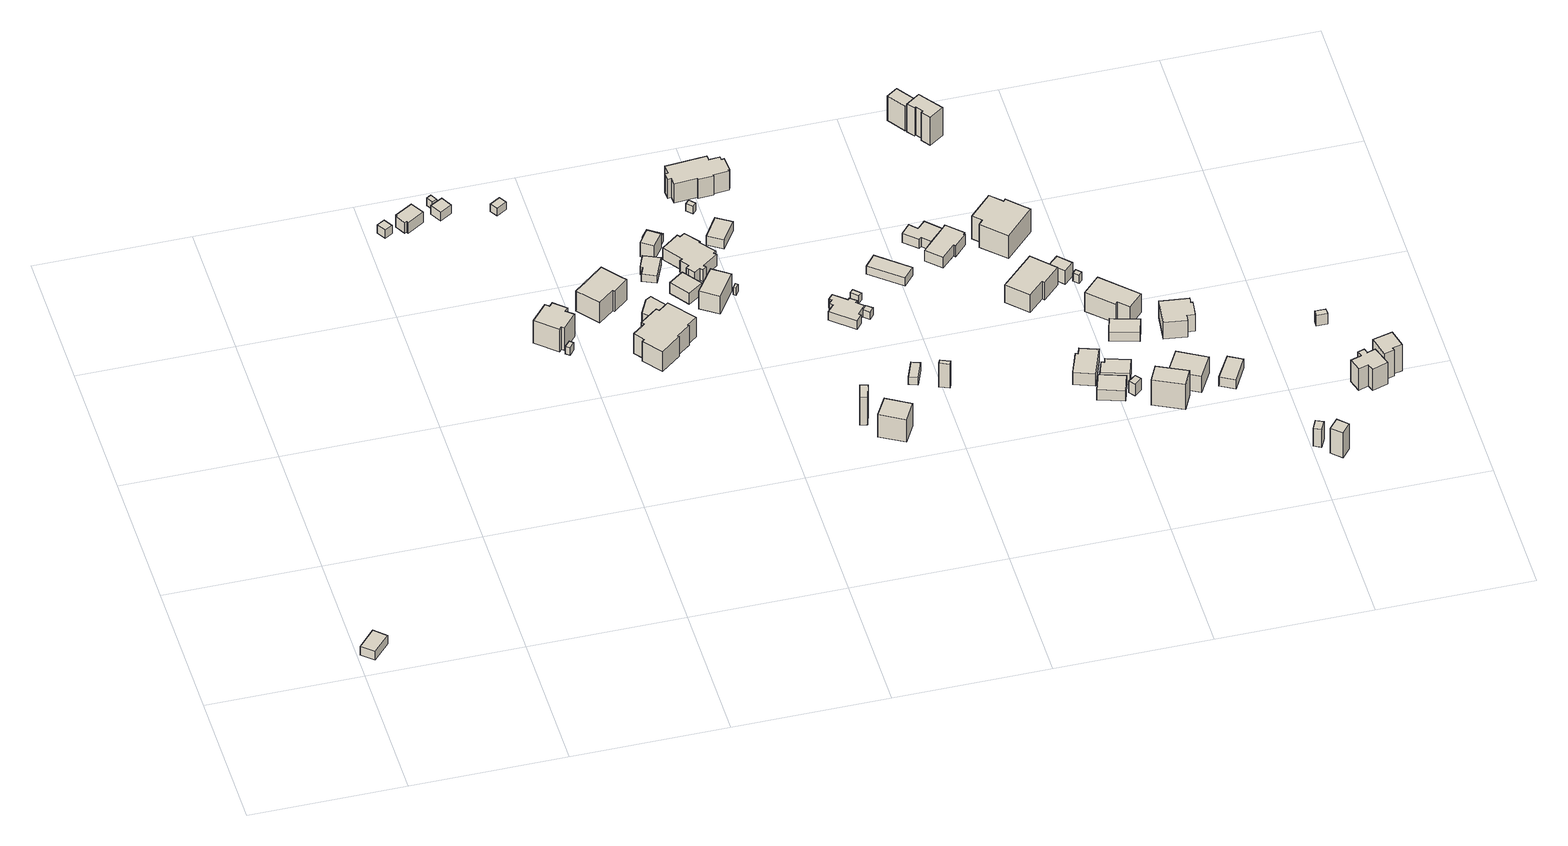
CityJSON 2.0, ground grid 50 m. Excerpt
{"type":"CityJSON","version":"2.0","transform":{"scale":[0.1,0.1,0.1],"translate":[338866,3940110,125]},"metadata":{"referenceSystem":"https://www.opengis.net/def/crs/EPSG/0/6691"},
"CityObjects":{
"building1":{"type":"Building","attributes":{"measuredHeight":3.8,"BuildingIDAttribute.prefecture":"14","BuildingIDAttribute.city":"14151","BuildingDetailAttribute.surveyYear":2015,"BuildingRiverFloodingRiskAttribute.description":"3","BuildingRiverFloodingRiskAttribute.rankOrg":"1","BuildingRiverFloodingRiskAttribute.depth":0.16,"BuildingRiverFloodingRiskAttribute.adminType":"2","BuildingRiverFloodingRiskAttribute.scale":"1","BuildingRiverFloodingRiskAttribute.duration":3.63,"BuildingLandSlideRiskAttribute.description":"1","BuildingLandSlideRiskAttribute.areaType":"1"},"geometry":[{"type":"Solid","lod":"1","boundaries":[[[[0,1,2,3]],[[2,4,5,3]],[[1,6,4,2]],[[0,7,6,1]],[[3,5,7,0]],[[4,6,7,5]]]]}]},
"building2":{"type":"Building","attributes":{"measuredHeight":3.5,"BuildingIDAttribute.prefecture":"14","BuildingIDAttribute.city":"14151","BuildingDetailAttribute.surveyYear":2015},"geometry":[{"type":"Solid","lod":"1","boundaries":[[[[8,9,10,11]],[[10,12,13,11]],[[9,14,12,10]],[[8,15,14,9]],[[11,13,15,8]],[[12,14,15,13]]]]}]},
"building3":{"type":"Building","attributes":{"usage":"401","measuredHeight":4.8,"storeysAboveGround":1,"BuildingIDAttribute.prefecture":"14","BuildingIDAttribute.city":"14151","BuildingDetailAttribute.totalFloorArea":28.78,"BuildingDetailAttribute.buildingFootprintArea":28.78,"BuildingDetailAttribute.buildingStructureType":"601","BuildingDetailAttribute.buildingStructureOrgType":"1","BuildingDetailAttribute.orgUsage":"61","BuildingDetailAttribute.surveyYear":2015},"geometry":[{"type":"Solid","lod":"1","boundaries":[[[[16,17,18,19,20,21,22,23]],[[22,24,25,23]],[[21,26,24,22]],[[20,27,26,21]],[[19,28,27,20]],[[18,29,28,19]],[[17,30,29,18]],[[16,31,30,17]],[[23,25,31,16]],[[24,26,27,28,29,30,31,25]]]]}]},
"building4":{"type":"Building","attributes":{"usage":"411","measuredHeight":10.3,"storeysAboveGround":2,"BuildingIDAttribute.prefecture":"14","BuildingIDAttribute.city":"14151","BuildingDetailAttribute.totalFloorArea":137.24,"BuildingDetailAttribute.buildingFootprintArea":68.62,"BuildingDetailAttribute.buildingStructureType":"601","BuildingDetailAttribute.buildingStructureOrgType":"1","BuildingDetailAttribute.orgUsage":"10","BuildingDetailAttribute.surveyYear":2015,"BuildingLandSlideRiskAttribute.description":"1","BuildingLandSlideRiskAttribute.areaType":"1"},"geometry":[{"type":"Solid","lod":"1","boundaries":[[[[32,33,34,35,36,37,38,39,40,41]],[[40,42,43,41]],[[39,44,42,40]],[[38,45,44,39]],[[37,46,45,38]],[[36,47,46,37]],[[35,48,47,36]],[[34,49,48,35]],[[33,50,49,34]],[[32,51,50,33]],[[41,43,51,32]],[[42,44,45,46,47,48,49,50,51,43]]]]}]},
"building5":{"type":"Building","attributes":{"BuildingIDAttribute.prefecture":"14","BuildingIDAttribute.city":"14151","BuildingDetailAttribute.surveyYear":2015,"BuildingLandSlideRiskAttribute.description":"1","BuildingLandSlideRiskAttribute.areaType":"1"},"geometry":[{"type":"Solid","lod":"1","boundaries":[[[[52,53,54,55]],[[54,56,57,55]],[[53,58,56,54]],[[52,59,58,53]],[[55,57,59,52]],[[56,58,59,57]]]]}]},
"building6":{"type":"Building","attributes":{"BuildingIDAttribute.prefecture":"14","BuildingIDAttribute.city":"14151","BuildingDetailAttribute.surveyYear":2015},"geometry":[{"type":"Solid","lod":"1","boundaries":[[[[60,61,62,63]],[[62,64,65,63]],[[61,66,64,62]],[[60,67,66,61]],[[63,65,67,60]],[[64,66,67,65]]]]}]},
"building7":{"type":"Building","attributes":{"usage":"401","measuredHeight":3.7,"storeysAboveGround":1,"BuildingIDAttribute.prefecture":"14","BuildingIDAttribute.city":"14151","BuildingDetailAttribute.totalFloorArea":15.67,"BuildingDetailAttribute.buildingFootprintArea":15.67,"BuildingDetailAttribute.buildingStructureType":"601","BuildingDetailAttribute.buildingStructureOrgType":"1","BuildingDetailAttribute.orgUsage":"61","BuildingDetailAttribute.surveyYear":2015},"geometry":[{"type":"Solid","lod":"1","boundaries":[[[[68,69,70,71]],[[70,72,73,71]],[[69,74,72,70]],[[68,75,74,69]],[[71,73,75,68]],[[72,74,75,73]]]]}]},
"building8":{"type":"Building","attributes":{"BuildingIDAttribute.prefecture":"14","BuildingIDAttribute.city":"14151","BuildingDetailAttribute.surveyYear":2015},"geometry":[{"type":"Solid","lod":"1","boundaries":[[[[76,77,78,79]],[[78,80,81,79]],[[77,82,80,78]],[[76,83,82,77]],[[79,81,83,76]],[[80,82,83,81]]]]}]},
"building9":{"type":"Building","attributes":{"usage":"411","measuredHeight":9.8,"storeysAboveGround":2,"BuildingIDAttribute.prefecture":"14","BuildingIDAttribute.city":"14151","BuildingDetailAttribute.totalFloorArea":164.28,"BuildingDetailAttribute.buildingFootprintArea":82.14,"BuildingDetailAttribute.buildingStructureType":"601","BuildingDetailAttribute.buildingStructureOrgType":"1","BuildingDetailAttribute.orgUsage":"10","BuildingDetailAttribute.surveyYear":2015},"geometry":[{"type":"Solid","lod":"1","boundaries":[[[[84,85,86,87,88,89,90,91]],[[90,92,93,91]],[[89,94,92,90]],[[88,95,94,89]],[[87,96,95,88]],[[86,97,96,87]],[[85,98,97,86]],[[84,99,98,85]],[[91,93,99,84]],[[92,94,95,96,97,98,99,93]]]]}]},
"building10":{"type":"Building","attributes":{"measuredHeight":9.5,"BuildingIDAttribute.prefecture":"14","BuildingIDAttribute.city":"14151","BuildingDetailAttribute.surveyYear":2015,"BuildingLandSlideRiskAttribute.description":"1","BuildingLandSlideRiskAttribute.areaType":"1"},"geometry":[{"type":"Solid","lod":"1","boundaries":[[[[100,101,102,103,104,105,106,107,108,109,110,111,112,113]],[[112,114,115,113]],[[111,116,114,112]],[[110,117,116,111]],[[109,118,117,110]],[[108,119,118,109]],[[107,120,119,108]],[[106,121,120,107]],[[105,122,121,106]],[[104,123,122,105]],[[103,124,123,104]],[[102,125,124,103]],[[101,126,125,102]],[[100,127,126,101]],[[113,115,127,100]],[[114,116,117,118,119,120,121,122,123,124,125,126,127,115]]]]}]},
"building11":{"type":"Building","attributes":{"measuredHeight":4.8,"BuildingIDAttribute.prefecture":"14","BuildingIDAttribute.city":"14151","BuildingDetailAttribute.surveyYear":2015},"geometry":[{"type":"Solid","lod":"1","boundaries":[[[[128,129,130,131,132,133,134]],[[133,135,136,134]],[[132,137,135,133]],[[131,138,137,132]],[[130,139,138,131]],[[129,140,139,130]],[[128,141,140,129]],[[134,136,141,128]],[[135,137,138,139,140,141,136]]]]}]},
"building12":{"type":"Building","attributes":{"usage":"411","storeysAboveGround":1,"BuildingIDAttribute.prefecture":"14","BuildingIDAttribute.city":"14151","BuildingDetailAttribute.totalFloorArea":34.62,"BuildingDetailAttribute.buildingFootprintArea":34.62,"BuildingDetailAttribute.buildingStructureType":"601","BuildingDetailAttribute.buildingStructureOrgType":"1","BuildingDetailAttribute.orgUsage":"10","BuildingDetailAttribute.surveyYear":2015},"geometry":[{"type":"Solid","lod":"1","boundaries":[[[[142,143,144,145,146,147]],[[146,148,149,147]],[[145,150,148,146]],[[144,151,150,145]],[[143,152,151,144]],[[142,153,152,143]],[[147,149,153,142]],[[148,150,151,152,153,149]]]]}]},
"building13":{"type":"Building","attributes":{"usage":"411","measuredHeight":4.9,"storeysAboveGround":1,"BuildingIDAttribute.prefecture":"14","BuildingIDAttribute.city":"14151","BuildingDetailAttribute.totalFloorArea":36.3,"BuildingDetailAttribute.buildingFootprintArea":36.3,"BuildingDetailAttribute.buildingStructureType":"601","BuildingDetailAttribute.buildingStructureOrgType":"1","BuildingDetailAttribute.orgUsage":"10","BuildingDetailAttribute.surveyYear":2015},"geometry":[{"type":"Solid","lod":"1","boundaries":[[[[154,155,156,157]],[[156,158,159,157]],[[155,160,158,156]],[[154,161,160,155]],[[157,159,161,154]],[[158,160,161,159]]]]}]},
"building14":{"type":"Building","attributes":{"usage":"411","measuredHeight":6.2,"storeysAboveGround":1,"BuildingIDAttribute.prefecture":"14","BuildingIDAttribute.city":"14151","BuildingDetailAttribute.totalFloorArea":21.9,"BuildingDetailAttribute.buildingFootprintArea":21.9,"BuildingDetailAttribute.buildingStructureType":"601","BuildingDetailAttribute.buildingStructureOrgType":"1","BuildingDetailAttribute.orgUsage":"10","BuildingDetailAttribute.surveyYear":2015},"geometry":[{"type":"Solid","lod":"1","boundaries":[[[[162,163,164,165,166,167]],[[166,168,169,167]],[[165,170,168,166]],[[164,171,170,165]],[[163,172,171,164]],[[162,173,172,163]],[[167,169,173,162]],[[168,170,171,172,173,169]]]]}]},
"building15":{"type":"Building","attributes":{"usage":"411","measuredHeight":5.6,"storeysAboveGround":1,"BuildingIDAttribute.prefecture":"14","BuildingIDAttribute.city":"14151","BuildingDetailAttribute.totalFloorArea":12.08,"BuildingDetailAttribute.buildingFootprintArea":12.08,"BuildingDetailAttribute.buildingStructureType":"601","BuildingDetailAttribute.buildingStructureOrgType":"1","BuildingDetailAttribute.orgUsage":"10","BuildingDetailAttribute.surveyYear":2015},"geometry":[{"type":"Solid","lod":"1","boundaries":[[[[174,175,176,177,178,179]],[[178,180,181,179]],[[177,182,180,178]],[[176,183,182,177]],[[175,184,183,176]],[[174,185,184,175]],[[179,181,185,174]],[[180,182,183,184,185,181]]]]}]},
"building16":{"type":"Building","attributes":{"usage":"411","measuredHeight":7.9,"storeysAboveGround":2,"BuildingIDAttribute.prefecture":"14","BuildingIDAttribute.city":"14151","BuildingDetailAttribute.totalFloorArea":100.75,"BuildingDetailAttribute.buildingFootprintArea":50.38,"BuildingDetailAttribute.buildingStructureType":"601","BuildingDetailAttribute.buildingStructureOrgType":"1","BuildingDetailAttribute.orgUsage":"10","BuildingDetailAttribute.surveyYear":2015},"geometry":[{"type":"Solid","lod":"1","boundaries":[[[[186,187,188,189]],[[188,190,191,189]],[[187,192,190,188]],[[186,193,192,187]],[[189,191,193,186]],[[190,192,193,191]]]]}]},
"building17":{"type":"Building","attributes":{"usage":"411","measuredHeight":5.8,"storeysAboveGround":1,"BuildingIDAttribute.prefecture":"14","BuildingIDAttribute.city":"14151","BuildingDetailAttribute.totalFloorArea":112.74,"BuildingDetailAttribute.buildingFootprintArea":112.74,"BuildingDetailAttribute.buildingStructureType":"601","BuildingDetailAttribute.buildingStructureOrgType":"1","BuildingDetailAttribute.orgUsage":"10","BuildingDetailAttribute.surveyYear":2015},"geometry":[{"type":"Solid","lod":"1","boundaries":[[[[194,195,196,197,198,199,200,201,202,203,204,205,206,207,208,209,210,211,212,213]],[[212,214,215,213]],[[211,216,214,212]],[[210,217,216,211]],[[209,218,217,210]],[[208,219,218,209]],[[207,220,219,208]],[[206,221,220,207]],[[205,222,221,206]],[[204,223,222,205]],[[203,224,223,204]],[[202,225,224,203]],[[201,226,225,202]],[[200,227,226,201]],[[199,228,227,200]],[[198,229,228,199]],[[197,230,229,198]],[[196,231,230,197]],[[195,232,231,196]],[[194,233,232,195]],[[213,215,233,194]],[[214,216,217,218,219,220,221,222,223,224,225,226,227,228,229,230,231,232,233,215]]]]}]},
"building18":{"type":"Building","attributes":{"BuildingIDAttribute.prefecture":"14","BuildingIDAttribute.city":"14151","BuildingDetailAttribute.surveyYear":2015},"geometry":[{"type":"Solid","lod":"1","boundaries":[[[[234,235,236,237]],[[236,238,239,237]],[[235,240,238,236]],[[234,241,240,235]],[[237,239,241,234]],[[238,240,241,239]]]]}]},
"building19":{"type":"Building","attributes":{"measuredHeight":14.5,"BuildingIDAttribute.prefecture":"14","BuildingIDAttribute.city":"14151","BuildingDetailAttribute.surveyYear":2015,"BuildingLandSlideRiskAttribute.description":"1","BuildingLandSlideRiskAttribute.areaType":"1"},"geometry":[{"type":"Solid","lod":"1","boundaries":[[[[242,243,244,245]],[[244,246,247,245]],[[243,248,246,244]],[[242,249,248,243]],[[245,247,249,242]],[[246,248,249,247]]]]}]},
"building20":{"type":"Building","attributes":{"BuildingIDAttribute.prefecture":"14","BuildingIDAttribute.city":"14151","BuildingDetailAttribute.surveyYear":2015},"geometry":[{"type":"Solid","lod":"1","boundaries":[[[[250,251,252,253]],[[252,254,255,253]],[[251,256,254,252]],[[250,257,256,251]],[[253,255,257,250]],[[254,256,257,255]]]]}]},
"building21":{"type":"Building","attributes":{"usage":"411","measuredHeight":4.1,"storeysAboveGround":1,"BuildingIDAttribute.prefecture":"14","BuildingIDAttribute.city":"14151","BuildingDetailAttribute.totalFloorArea":39.77,"BuildingDetailAttribute.buildingFootprintArea":39.77,"BuildingDetailAttribute.buildingStructureType":"601","BuildingDetailAttribute.buildingStructureOrgType":"1","BuildingDetailAttribute.orgUsage":"10","BuildingDetailAttribute.surveyYear":2015},"geometry":[{"type":"Solid","lod":"1","boundaries":[[[[258,259,260,261]],[[260,262,263,261]],[[259,264,262,260]],[[258,265,264,259]],[[261,263,265,258]],[[262,264,265,263]]]]}]},
"building22":{"type":"Building","attributes":{"usage":"411","measuredHeight":15.8,"storeysAboveGround":1,"BuildingIDAttribute.prefecture":"14","BuildingIDAttribute.city":"14151","BuildingDetailAttribute.totalFloorArea":54.22,"BuildingDetailAttribute.buildingFootprintArea":54.22,"BuildingDetailAttribute.buildingStructureType":"601","BuildingDetailAttribute.buildingStructureOrgType":"1","BuildingDetailAttribute.orgUsage":"10","BuildingDetailAttribute.surveyYear":2015,"BuildingLandSlideRiskAttribute.description":"1","BuildingLandSlideRiskAttribute.areaType":"1"},"geometry":[{"type":"Solid","lod":"1","boundaries":[[[[266,267,268,269]],[[268,270,271,269]],[[267,272,270,268]],[[266,273,272,267]],[[269,271,273,266]],[[270,272,273,271]]]]}]},
"building23":{"type":"Building","attributes":{"usage":"411","measuredHeight":9,"storeysAboveGround":2,"BuildingIDAttribute.prefecture":"14","BuildingIDAttribute.city":"14151","BuildingDetailAttribute.totalFloorArea":204.98,"BuildingDetailAttribute.buildingFootprintArea":102.49,"BuildingDetailAttribute.buildingStructureType":"601","BuildingDetailAttribute.buildingStructureOrgType":"1","BuildingDetailAttribute.orgUsage":"10","BuildingDetailAttribute.surveyYear":2015},"geometry":[{"type":"Solid","lod":"1","boundaries":[[[[274,275,276,277,278,279,280,281,282,283,284,285,286,287,288,289,290,291]],[[290,292,293,291]],[[289,294,292,290]],[[288,295,294,289]],[[287,296,295,288]],[[286,297,296,287]],[[285,298,297,286]],[[284,299,298,285]],[[283,300,299,284]],[[282,301,300,283]],[[281,302,301,282]],[[280,303,302,281]],[[279,304,303,280]],[[278,305,304,279]],[[277,306,305,278]],[[276,307,306,277]],[[275,308,307,276]],[[274,309,308,275]],[[291,293,309,274]],[[292,294,295,296,297,298,299,300,301,302,303,304,305,306,307,308,309,293]]]]}]},
"building24":{"type":"Building","attributes":{"usage":"422","measuredHeight":4,"storeysAboveGround":1,"BuildingIDAttribute.prefecture":"14","BuildingIDAttribute.city":"14151","BuildingDetailAttribute.totalFloorArea":52,"BuildingDetailAttribute.buildingFootprintArea":52,"BuildingDetailAttribute.buildingStructureType":"601","BuildingDetailAttribute.buildingStructureOrgType":"1","BuildingDetailAttribute.orgUsage":"137","BuildingDetailAttribute.surveyYear":2015},"geometry":[{"type":"Solid","lod":"1","boundaries":[[[[310,311,312,313,314,315,316,317,318,319,320,321,322,323,324]],[[323,325,326,324]],[[322,327,325,323]],[[321,328,327,322]],[[320,329,328,321]],[[319,330,329,320]],[[318,331,330,319]],[[317,332,331,318]],[[316,333,332,317]],[[315,334,333,316]],[[314,335,334,315]],[[313,336,335,314]],[[312,337,336,313]],[[311,338,337,312]],[[310,339,338,311]],[[324,326,339,310]],[[325,327,328,329,330,331,332,333,334,335,336,337,338,339,326]]]]}]},
"building25":{"type":"Building","attributes":{"measuredHeight":3.8,"BuildingIDAttribute.prefecture":"14","BuildingIDAttribute.city":"14151","BuildingDetailAttribute.surveyYear":2015},"geometry":[{"type":"Solid","lod":"1","boundaries":[[[[340,341,342,343]],[[342,344,345,343]],[[341,346,344,342]],[[340,347,346,341]],[[343,345,347,340]],[[344,346,347,345]]]]}]},
"building26":{"type":"Building","attributes":{"BuildingIDAttribute.prefecture":"14","BuildingIDAttribute.city":"14151","BuildingDetailAttribute.surveyYear":2015},"geometry":[{"type":"Solid","lod":"1","boundaries":[[[[348,349,350,351]],[[350,352,353,351]],[[349,354,352,350]],[[348,355,354,349]],[[351,353,355,348]],[[352,354,355,353]]]]}]},
"building27":{"type":"Building","attributes":{"BuildingIDAttribute.prefecture":"14","BuildingIDAttribute.city":"14151","BuildingDetailAttribute.surveyYear":2015},"geometry":[{"type":"Solid","lod":"1","boundaries":[[[[356,357,358,359]],[[358,360,361,359]],[[357,362,360,358]],[[356,363,362,357]],[[359,361,363,356]],[[360,362,363,361]]]]}]},
"building28":{"type":"Building","attributes":{"measuredHeight":12.6,"BuildingIDAttribute.prefecture":"14","BuildingIDAttribute.city":"14151","BuildingDetailAttribute.surveyYear":2015},"geometry":[{"type":"Solid","lod":"1","boundaries":[[[[364,365,366,367]],[[366,368,369,367]],[[365,370,368,366]],[[364,371,370,365]],[[367,369,371,364]],[[368,370,371,369]]]]}]},
"building29":{"type":"Building","attributes":{"usage":"451","measuredHeight":3.6,"storeysAboveGround":1,"BuildingIDAttribute.prefecture":"14","BuildingIDAttribute.city":"14151","BuildingDetailAttribute.totalFloorArea":54.02,"BuildingDetailAttribute.buildingFootprintArea":54.02,"BuildingDetailAttribute.buildingStructureType":"601","BuildingDetailAttribute.buildingStructureOrgType":"1","BuildingDetailAttribute.orgUsage":"200","BuildingDetailAttribute.surveyYear":2015},"geometry":[{"type":"Solid","lod":"1","boundaries":[[[[372,373,374,375]],[[374,376,377,375]],[[373,378,376,374]],[[372,379,378,373]],[[375,377,379,372]],[[376,378,379,377]]]]}]},
"building30":{"type":"Building","attributes":{"usage":"411","measuredHeight":4.8,"storeysAboveGround":1,"BuildingIDAttribute.prefecture":"14","BuildingIDAttribute.city":"14151","BuildingDetailAttribute.totalFloorArea":37.33,"BuildingDetailAttribute.buildingFootprintArea":37.33,"BuildingDetailAttribute.buildingStructureType":"601","BuildingDetailAttribute.buildingStructureOrgType":"1","BuildingDetailAttribute.orgUsage":"10","BuildingDetailAttribute.surveyYear":2015},"geometry":[{"type":"Solid","lod":"1","boundaries":[[[[380,381,382,383,384,385,386,387,388]],[[387,389,390,388]],[[386,391,389,387]],[[385,392,391,386]],[[384,393,392,385]],[[383,394,393,384]],[[382,395,394,383]],[[381,396,395,382]],[[380,397,396,381]],[[388,390,397,380]],[[389,391,392,393,394,395,396,397,390]]]]}]},
"building31":{"type":"Building","attributes":{"usage":"411","measuredHeight":5,"storeysAboveGround":1,"BuildingIDAttribute.prefecture":"14","BuildingIDAttribute.city":"14151","BuildingDetailAttribute.totalFloorArea":73.27,"BuildingDetailAttribute.buildingFootprintArea":73.27,"BuildingDetailAttribute.buildingStructureType":"601","BuildingDetailAttribute.buildingStructureOrgType":"1","BuildingDetailAttribute.orgUsage":"10","BuildingDetailAttribute.surveyYear":2015},"geometry":[{"type":"Solid","lod":"1","boundaries":[[[[398,399,400,401,402,403,404,405,406,407]],[[406,408,409,407]],[[405,410,408,406]],[[404,411,410,405]],[[403,412,411,404]],[[402,413,412,403]],[[401,414,413,402]],[[400,415,414,401]],[[399,416,415,400]],[[398,417,416,399]],[[407,409,417,398]],[[408,410,411,412,413,414,415,416,417,409]]]]}]},
"building32":{"type":"Building","attributes":{"usage":"411","measuredHeight":5.3,"storeysAboveGround":2,"BuildingIDAttribute.prefecture":"14","BuildingIDAttribute.city":"14151","BuildingDetailAttribute.totalFloorArea":107.28,"BuildingDetailAttribute.buildingFootprintArea":53.64,"BuildingDetailAttribute.buildingStructureType":"601","BuildingDetailAttribute.buildingStructureOrgType":"1","BuildingDetailAttribute.orgUsage":"10","BuildingDetailAttribute.surveyYear":2015},"geometry":[{"type":"Solid","lod":"1","boundaries":[[[[418,419,420,421,422,423]],[[422,424,425,423]],[[421,426,424,422]],[[420,427,426,421]],[[419,428,427,420]],[[418,429,428,419]],[[423,425,429,418]],[[424,426,427,428,429,425]]]]}]},
"building33":{"type":"Building","attributes":{"usage":"411","measuredHeight":5.7,"storeysAboveGround":1,"BuildingIDAttribute.prefecture":"14","BuildingIDAttribute.city":"14151","BuildingDetailAttribute.totalFloorArea":46.64,"BuildingDetailAttribute.buildingFootprintArea":46.64,"BuildingDetailAttribute.buildingStructureType":"601","BuildingDetailAttribute.buildingStructureOrgType":"1","BuildingDetailAttribute.orgUsage":"10","BuildingDetailAttribute.surveyYear":2015,"BuildingLandSlideRiskAttribute.description":"1","BuildingLandSlideRiskAttribute.areaType":"1"},"geometry":[{"type":"Solid","lod":"1","boundaries":[[[[430,431,432,433]],[[432,434,435,433]],[[431,436,434,432]],[[430,437,436,431]],[[433,435,437,430]],[[434,436,437,435]]]]}]},
"building34":{"type":"Building","attributes":{"usage":"411","measuredHeight":8.5,"storeysAboveGround":2,"BuildingIDAttribute.prefecture":"14","BuildingIDAttribute.city":"14151","BuildingDetailAttribute.totalFloorArea":228.94,"BuildingDetailAttribute.buildingFootprintArea":114.47,"BuildingDetailAttribute.buildingStructureType":"601","BuildingDetailAttribute.buildingStructureOrgType":"1","BuildingDetailAttribute.orgUsage":"10","BuildingDetailAttribute.surveyYear":2015},"geometry":[{"type":"Solid","lod":"1","boundaries":[[[[438,439,440,441,442,443]],[[442,444,445,443]],[[441,446,444,442]],[[440,447,446,441]],[[439,448,447,440]],[[438,449,448,439]],[[443,445,449,438]],[[444,446,447,448,449,445]]]]}]},
"building35":{"type":"Building","attributes":{"usage":"411","measuredHeight":5.1,"storeysAboveGround":1,"BuildingIDAttribute.prefecture":"14","BuildingIDAttribute.city":"14151","BuildingDetailAttribute.totalFloorArea":42.81,"BuildingDetailAttribute.buildingFootprintArea":42.81,"BuildingDetailAttribute.buildingStructureType":"601","BuildingDetailAttribute.buildingStructureOrgType":"1","BuildingDetailAttribute.orgUsage":"10","BuildingDetailAttribute.surveyYear":2015},"geometry":[{"type":"Solid","lod":"1","boundaries":[[[[450,451,452,453,454,455]],[[454,456,457,455]],[[453,458,456,454]],[[452,459,458,453]],[[451,460,459,452]],[[450,461,460,451]],[[455,457,461,450]],[[456,458,459,460,461,457]]]]}]},
"building36":{"type":"Building","attributes":{"measuredHeight":6.4,"BuildingIDAttribute.prefecture":"14","BuildingIDAttribute.city":"14151","BuildingDetailAttribute.surveyYear":2015,"BuildingLandSlideRiskAttribute.description":"1","BuildingLandSlideRiskAttribute.areaType":"1"},"geometry":[{"type":"Solid","lod":"1","boundaries":[[[[462,463,464,465]],[[464,466,467,465]],[[463,468,466,464]],[[462,469,468,463]],[[465,467,469,462]],[[466,468,469,467]]]]}]},
"building37":{"type":"Building","attributes":{"usage":"411","measuredHeight":10.5,"storeysAboveGround":2,"BuildingIDAttribute.prefecture":"14","BuildingIDAttribute.city":"14151","BuildingDetailAttribute.totalFloorArea":277.04,"BuildingDetailAttribute.buildingFootprintArea":138.52,"BuildingDetailAttribute.buildingStructureType":"601","BuildingDetailAttribute.buildingStructureOrgType":"1","BuildingDetailAttribute.orgUsage":"10","BuildingDetailAttribute.surveyYear":2015,"BuildingLandSlideRiskAttribute.description":"1","BuildingLandSlideRiskAttribute.areaType":"1"},"geometry":[{"type":"Solid","lod":"1","boundaries":[[[[470,471,472,473,474,475,476,477,478,479]],[[478,480,481,479]],[[477,482,480,478]],[[476,483,482,477]],[[475,484,483,476]],[[474,485,484,475]],[[473,486,485,474]],[[472,487,486,473]],[[471,488,487,472]],[[470,489,488,471]],[[479,481,489,470]],[[480,482,483,484,485,486,487,488,489,481]]]]}]},
"building38":{"type":"Building","attributes":{"usage":"411","measuredHeight":15,"storeysAboveGround":1,"BuildingIDAttribute.prefecture":"14","BuildingIDAttribute.city":"14151","BuildingDetailAttribute.totalFloorArea":51.6,"BuildingDetailAttribute.buildingFootprintArea":51.6,"BuildingDetailAttribute.buildingStructureType":"601","BuildingDetailAttribute.buildingStructureOrgType":"1","BuildingDetailAttribute.orgUsage":"10","BuildingDetailAttribute.surveyYear":2015,"BuildingLandSlideRiskAttribute.description":"1","BuildingLandSlideRiskAttribute.areaType":"1"},"geometry":[{"type":"Solid","lod":"1","boundaries":[[[[490,491,492,493]],[[492,494,495,493]],[[491,496,494,492]],[[490,497,496,491]],[[493,495,497,490]],[[494,496,497,495]]]]}]},
"building39":{"type":"Building","attributes":{"usage":"413","measuredHeight":11.9,"storeysAboveGround":2,"BuildingIDAttribute.prefecture":"14","BuildingIDAttribute.city":"14151","BuildingDetailAttribute.totalFloorArea":51.88,"BuildingDetailAttribute.buildingFootprintArea":25.94,"BuildingDetailAttribute.buildingStructureType":"601","BuildingDetailAttribute.buildingStructureOrgType":"1","BuildingDetailAttribute.orgUsage":"30","BuildingDetailAttribute.surveyYear":2015},"geometry":[{"type":"Solid","lod":"1","boundaries":[[[[498,499,500,501]],[[500,502,503,501]],[[499,504,502,500]],[[498,505,504,499]],[[501,503,505,498]],[[502,504,505,503]]]]}]},
"building40":{"type":"Building","attributes":{"measuredHeight":6.2,"BuildingIDAttribute.prefecture":"14","BuildingIDAttribute.city":"14151","BuildingDetailAttribute.surveyYear":2015},"geometry":[{"type":"Solid","lod":"1","boundaries":[[[[506,507,508,509]],[[508,510,511,509]],[[507,512,510,508]],[[506,513,512,507]],[[509,511,513,506]],[[510,512,513,511]]]]}]},
"building41":{"type":"Building","attributes":{"usage":"411","measuredHeight":13.1,"storeysAboveGround":2,"BuildingIDAttribute.prefecture":"14","BuildingIDAttribute.city":"14151","BuildingDetailAttribute.totalFloorArea":98,"BuildingDetailAttribute.buildingFootprintArea":49,"BuildingDetailAttribute.buildingStructureType":"601","BuildingDetailAttribute.buildingStructureOrgType":"1","BuildingDetailAttribute.orgUsage":"10","BuildingDetailAttribute.surveyYear":2015},"geometry":[{"type":"Solid","lod":"1","boundaries":[[[[514,515,516,517,518,519,520,521]],[[520,522,523,521]],[[519,524,522,520]],[[518,525,524,519]],[[517,526,525,518]],[[516,527,526,517]],[[515,528,527,516]],[[514,529,528,515]],[[521,523,529,514]],[[522,524,525,526,527,528,529,523]]]]}]},
"building42":{"type":"Building","attributes":{"usage":"411","measuredHeight":4.4,"storeysAboveGround":1,"BuildingIDAttribute.prefecture":"14","BuildingIDAttribute.city":"14151","BuildingDetailAttribute.totalFloorArea":44.51,"BuildingDetailAttribute.buildingFootprintArea":44.51,"BuildingDetailAttribute.buildingStructureType":"601","BuildingDetailAttribute.buildingStructureOrgType":"1","BuildingDetailAttribute.orgUsage":"10","BuildingDetailAttribute.surveyYear":2015},"geometry":[{"type":"Solid","lod":"1","boundaries":[[[[530,531,532,533]],[[532,534,535,533]],[[531,536,534,532]],[[530,537,536,531]],[[533,535,537,530]],[[534,536,537,535]]]]}]},
"building43":{"type":"Building","attributes":{"measuredHeight":5,"BuildingIDAttribute.prefecture":"14","BuildingIDAttribute.city":"14151","BuildingDetailAttribute.surveyYear":2015},"geometry":[{"type":"Solid","lod":"1","boundaries":[[[[538,539,540,541]],[[540,542,543,541]],[[539,544,542,540]],[[538,545,544,539]],[[541,543,545,538]],[[542,544,545,543]]]]}]},
"building44":{"type":"Building","attributes":{"usage":"411","measuredHeight":7.2,"storeysAboveGround":1,"BuildingIDAttribute.prefecture":"14","BuildingIDAttribute.city":"14151","BuildingDetailAttribute.totalFloorArea":80.54,"BuildingDetailAttribute.buildingFootprintArea":80.54,"BuildingDetailAttribute.buildingStructureType":"601","BuildingDetailAttribute.buildingStructureOrgType":"1","BuildingDetailAttribute.orgUsage":"10","BuildingDetailAttribute.surveyYear":2015,"BuildingLandSlideRiskAttribute.description":"1","BuildingLandSlideRiskAttribute.areaType":"1"},"geometry":[{"type":"Solid","lod":"1","boundaries":[[[[546,547,548,549,550,551,552,553]],[[552,554,555,553]],[[551,556,554,552]],[[550,557,556,551]],[[549,558,557,550]],[[548,559,558,549]],[[547,560,559,548]],[[546,561,560,547]],[[553,555,561,546]],[[554,556,557,558,559,560,561,555]]]]}]},
"building45":{"type":"Building","attributes":{"usage":"411","measuredHeight":15.3,"storeysAboveGround":1,"BuildingIDAttribute.prefecture":"14","BuildingIDAttribute.city":"14151","BuildingDetailAttribute.totalFloorArea":65.13,"BuildingDetailAttribute.buildingFootprintArea":65.13,"BuildingDetailAttribute.buildingStructureType":"601","BuildingDetailAttribute.buildingStructureOrgType":"1","BuildingDetailAttribute.orgUsage":"10","BuildingDetailAttribute.surveyYear":2015},"geometry":[{"type":"Solid","lod":"1","boundaries":[[[[562,563,564,565,566,567]],[[566,568,569,567]],[[565,570,568,566]],[[564,571,570,565]],[[563,572,571,564]],[[562,573,572,563]],[[567,569,573,562]],[[568,570,571,572,573,569]]]]}]},
"building46":{"type":"Building","attributes":{"usage":"411","measuredHeight":10.4,"storeysAboveGround":1,"BuildingIDAttribute.prefecture":"14","BuildingIDAttribute.city":"14151","BuildingDetailAttribute.totalFloorArea":41.19,"BuildingDetailAttribute.buildingFootprintArea":41.19,"BuildingDetailAttribute.buildingStructureType":"601","BuildingDetailAttribute.buildingStructureOrgType":"1","BuildingDetailAttribute.orgUsage":"10","BuildingDetailAttribute.surveyYear":2015},"geometry":[{"type":"Solid","lod":"1","boundaries":[[[[574,575,576,577]],[[576,578,579,577]],[[575,580,578,576]],[[574,581,580,575]],[[577,579,581,574]],[[578,580,581,579]]]]}]},
"building47":{"type":"Building","attributes":{"usage":"411","measuredHeight":7.1,"storeysAboveGround":1,"BuildingIDAttribute.prefecture":"14","BuildingIDAttribute.city":"14151","BuildingDetailAttribute.totalFloorArea":70.6,"BuildingDetailAttribute.buildingFootprintArea":70.6,"BuildingDetailAttribute.buildingStructureType":"601","BuildingDetailAttribute.buildingStructureOrgType":"1","BuildingDetailAttribute.orgUsage":"10","BuildingDetailAttribute.surveyYear":2015,"BuildingLandSlideRiskAttribute.description":"1","BuildingLandSlideRiskAttribute.areaType":"1"},"geometry":[{"type":"Solid","lod":"1","boundaries":[[[[582,583,584,585,586,587,588,589]],[[588,590,591,589]],[[587,592,590,588]],[[586,593,592,587]],[[585,594,593,586]],[[584,595,594,585]],[[583,596,595,584]],[[582,597,596,583]],[[589,591,597,582]],[[590,592,593,594,595,596,597,591]]]]}]},
"building48":{"type":"Building","attributes":{"measuredHeight":7.3,"BuildingIDAttribute.prefecture":"14","BuildingIDAttribute.city":"14151","BuildingDetailAttribute.surveyYear":2015,"BuildingLandSlideRiskAttribute.description":"1","BuildingLandSlideRiskAttribute.areaType":"1"},"geometry":[{"type":"Solid","lod":"1","boundaries":[[[[598,599,600,601]],[[600,602,603,601]],[[599,604,602,600]],[[598,605,604,599]],[[601,603,605,598]],[[602,604,605,603]]]]}]},
"building49":{"type":"Building","attributes":{"usage":"401","measuredHeight":10.4,"storeysAboveGround":1,"BuildingIDAttribute.prefecture":"14","BuildingIDAttribute.city":"14151","BuildingDetailAttribute.totalFloorArea":15.31,"BuildingDetailAttribute.buildingFootprintArea":15.31,"BuildingDetailAttribute.buildingStructureType":"610","BuildingDetailAttribute.buildingStructureOrgType":"2","BuildingDetailAttribute.orgUsage":"61","BuildingDetailAttribute.surveyYear":2015,"BuildingLandSlideRiskAttribute.description":"1","BuildingLandSlideRiskAttribute.areaType":"1"},"geometry":[{"type":"Solid","lod":"1","boundaries":[[[[606,607,608,609]],[[608,610,611,609]],[[607,612,610,608]],[[606,613,612,607]],[[609,611,613,606]],[[610,612,613,611]]]]}]},
"building50":{"type":"Building","attributes":{"usage":"411","measuredHeight":12.1,"storeysAboveGround":2,"BuildingIDAttribute.prefecture":"14","BuildingIDAttribute.city":"14151","BuildingDetailAttribute.totalFloorArea":124.44,"BuildingDetailAttribute.buildingFootprintArea":62.22,"BuildingDetailAttribute.buildingStructureType":"601","BuildingDetailAttribute.buildingStructureOrgType":"1","BuildingDetailAttribute.orgUsage":"10","BuildingDetailAttribute.surveyYear":2015,"BuildingLandSlideRiskAttribute.description":"1","BuildingLandSlideRiskAttribute.areaType":"1"},"geometry":[{"type":"Solid","lod":"1","boundaries":[[[[614,615,616,617,618,619,620,621,622,623]],[[622,624,625,623]],[[621,626,624,622]],[[620,627,626,621]],[[619,628,627,620]],[[618,629,628,619]],[[617,630,629,618]],[[616,631,630,617]],[[615,632,631,616]],[[614,633,632,615]],[[623,625,633,614]],[[624,626,627,628,629,630,631,632,633,625]]]]}]},
"building51":{"type":"Building","attributes":{"measuredHeight":12.8,"BuildingIDAttribute.prefecture":"14","BuildingIDAttribute.city":"14151","BuildingDetailAttribute.surveyYear":2015,"BuildingLandSlideRiskAttribute.description":"1","BuildingLandSlideRiskAttribute.areaType":"1"},"geometry":[{"type":"Solid","lod":"1","boundaries":[[[[634,635,636,637]],[[636,638,639,637]],[[635,640,638,636]],[[634,641,640,635]],[[637,639,641,634]],[[638,640,641,639]]]]}]},
"building52":{"type":"Building","attributes":{"usage":"411","measuredHeight":11.5,"storeysAboveGround":2,"BuildingIDAttribute.prefecture":"14","BuildingIDAttribute.city":"14151","BuildingDetailAttribute.totalFloorArea":76.46,"BuildingDetailAttribute.buildingFootprintArea":38.23,"BuildingDetailAttribute.buildingStructureType":"601","BuildingDetailAttribute.buildingStructureOrgType":"1","BuildingDetailAttribute.orgUsage":"10","BuildingDetailAttribute.surveyYear":2015,"BuildingLandSlideRiskAttribute.description":"1","BuildingLandSlideRiskAttribute.areaType":"1"},"geometry":[{"type":"Solid","lod":"1","boundaries":[[[[642,643,644,645,646,647]],[[646,648,649,647]],[[645,650,648,646]],[[644,651,650,645]],[[643,652,651,644]],[[642,653,652,643]],[[647,649,653,642]],[[648,650,651,652,653,649]]]]}]}
},
"vertices":[
[8,85,16],[63,145,16],[100,110,16],[46,51,16],[100,110,51],[46,51,51],[63,145,51],[8,85,51],
[559,1870,25],[576,1841,25],[551,1826,25],[534,1855,25],[551,1826,59],[534,1855,59],[576,1841,59],[559,1870,59],
[620,1834,27],[613,1830,27],[594,1864,27],[599,1866,27],[596,1871,27],[653,1905,27],[679,1862,27],[623,1828,27],[679,1862,70],[623,1828,70],[653,1905,70],[596,1871,70],[599,1866,70],[594,1864,70],[613,1830,70],[620,1834,70],
[925,1182,60],[917,1172,60],[851,1230,60],[903,1290,60],[915,1279,60],[926,1292,60],[965,1258,60],[954,1246,60],[978,1226,60],[934,1175,60],[978,1226,152],[934,1175,152],[954,1246,152],[965,1258,152],[926,1292,152],[915,1279,152],[903,1290,152],[851,1230,152],[917,1172,152],[925,1182,152],
[929,1151,69],[946,1171,69],[958,1161,69],[941,1141,69],[958,1161,99],[941,1141,99],[946,1171,99],[929,1151,99],
[708,1934,26],[724,1943,26],[736,1920,26],[720,1912,26],[736,1920,56],[720,1912,56],[724,1943,56],[708,1934,56],
[709,1891,28],[750,1914,28],[770,1877,28],[730,1854,28],[770,1877,63],[730,1854,63],[750,1914,63],[709,1891,63],
[899,1829,31],[884,1853,31],[918,1874,31],[933,1850,31],[918,1874,61],[933,1850,61],[884,1853,61],[899,1829,61],
[1118,1287,74],[1114,1291,74],[1063,1250,74],[1007,1319,74],[1038,1343,74],[1107,1400,74],[1154,1342,74],[1167,1327,74],[1154,1342,157],[1167,1327,157],[1107,1400,157],[1038,1343,157],[1007,1319,157],[1063,1250,157],[1114,1291,157],[1118,1287,157],
[1141,1052,77],[1150,1060,77],[1125,1092,77],[1167,1124,77],[1160,1134,77],[1219,1180,77],[1226,1171,77],[1259,1197,77],[1325,1113,77],[1291,1087,77],[1295,1083,77],[1251,1049,77],[1254,1044,77],[1188,992,77],[1254,1044,157],[1188,992,157],[1251,1049,157],[1295,1083,157],[1291,1087,157],[1325,1113,157],[1259,1197,157],[1226,1171,157],[1219,1180,157],[1160,1134,157],[1167,1124,157],[1125,1092,157],[1150,1060,157],[1141,1052,157],
[1178,1193,94],[1204,1245,94],[1222,1256,94],[1260,1205,94],[1226,1181,94],[1221,1187,94],[1198,1171,94],[1221,1187,139],[1198,1171,139],[1226,1181,139],[1260,1205,139],[1222,1256,139],[1204,1245,139],[1178,1193,139],
[1226,1379,89],[1238,1406,89],[1230,1410,89],[1250,1457,89],[1302,1434,89],[1269,1359,89],[1302,1434,119],[1269,1359,119],[1250,1457,119],[1230,1410,119],[1238,1406,119],[1226,1379,119],
[1341,1334,96],[1386,1272,96],[1337,1237,96],[1293,1299,96],[1337,1237,140],[1293,1299,140],[1386,1272,140],[1341,1334,140],
[1250,1483,91],[1276,1522,91],[1283,1531,91],[1318,1506,91],[1321,1504,91],[1287,1456,91],[1321,1504,149],[1287,1456,149],[1318,1506,149],[1283,1531,149],[1276,1522,149],[1250,1483,149],
[1283,1531,92],[1276,1522,92],[1268,1528,92],[1290,1558,92],[1333,1528,92],[1318,1506,92],[1333,1528,126],[1318,1506,126],[1290,1558,126],[1268,1528,126],[1276,1522,126],[1283,1531,126],
[1357,1206,101],[1417,1292,101],[1473,1253,101],[1414,1167,101],[1473,1253,173],[1414,1167,173],[1417,1292,173],[1357,1206,173],
[1426,1446,96],[1423,1444,96],[1461,1394,96],[1452,1387,96],[1459,1379,96],[1409,1342,96],[1411,1339,96],[1415,1334,96],[1401,1324,96],[1394,1333,96],[1376,1319,96],[1361,1340,96],[1356,1346,96],[1366,1354,96],[1346,1381,96],[1355,1387,96],[1310,1448,96],[1368,1492,96],[1374,1483,96],[1390,1494,96],[1374,1483,143],[1390,1494,143],[1368,1492,143],[1310,1448,143],[1355,1387,143],[1346,1381,143],[1366,1354,143],[1356,1346,143],[1361,1340,143],[1376,1319,143],[1394,1333,143],[1401,1324,143],[1415,1334,143],[1411,1339,143],[1409,1342,143],[1459,1379,143],[1452,1387,143],[1461,1394,143],[1423,1444,143],[1426,1446,143],
[1472,1236,104],[1483,1251,104],[1491,1245,104],[1480,1230,104],[1491,1245,134],[1480,1230,134],[1483,1251,134],[1472,1236,134],
[1693,596,93],[1708,649,93],[1732,643,93],[1717,590,93],[1732,643,205],[1717,590,205],[1708,649,205],[1693,596,205],
[1431,1632,101],[1444,1644,101],[1461,1626,101],[1449,1613,101],[1461,1626,131],[1449,1613,131],[1444,1644,131],[1431,1632,131],
[1498,1544,99],[1547,1513,99],[1500,1441,99],[1452,1472,99],[1500,1441,136],[1452,1472,136],[1547,1513,136],[1498,1544,136],
[1737,551,74],[1775,616,74],[1852,571,74],[1815,506,74],[1852,571,165],[1815,506,165],[1775,616,165],[1737,551,165],
[1581,1748,96],[1585,1697,96],[1581,1697,96],[1582,1691,96],[1531,1687,96],[1531,1683,96],[1482,1679,96],[1481,1685,96],[1408,1679,96],[1406,1705,96],[1395,1704,96],[1393,1731,96],[1403,1731,96],[1401,1762,96],[1534,1773,96],[1535,1756,96],[1571,1759,96],[1572,1747,96],[1571,1759,174],[1572,1747,174],[1535,1756,174],[1534,1773,174],[1401,1762,174],[1403,1731,174],[1393,1731,174],[1395,1704,174],[1406,1705,174],[1408,1679,174],[1481,1685,174],[1482,1679,174],[1531,1683,174],[1531,1687,174],[1582,1691,174],[1581,1697,174],[1585,1697,174],[1581,1748,174],
[1810,1011,107],[1791,989,107],[1718,1051,107],[1740,1076,107],[1730,1085,107],[1742,1098,107],[1734,1104,107],[1749,1121,107],[1789,1086,107],[1794,1093,107],[1814,1076,107],[1808,1069,107],[1830,1049,107],[1821,1039,107],[1803,1018,107],[1821,1039,142],[1803,1018,142],[1830,1049,142],[1808,1069,142],[1814,1076,142],[1794,1093,142],[1789,1086,142],[1749,1121,142],[1734,1104,142],[1742,1098,142],[1730,1085,142],[1740,1076,142],[1718,1051,142],[1791,989,142],[1810,1011,142],
[1903,698,114],[1875,709,114],[1899,770,114],[1927,759,114],[1899,770,145],[1927,759,145],[1875,709,145],[1903,698,145],
[1835,1055,106],[1854,1039,106],[1840,1022,106],[1821,1039,106],[1840,1022,136],[1821,1039,136],[1854,1039,136],[1835,1055,136],
[1804,1121,106],[1815,1132,106],[1837,1111,106],[1826,1100,106],[1837,1111,136],[1826,1100,136],[1815,1132,136],[1804,1121,136],
[1997,672,115],[1992,659,115],[1960,673,115],[1966,686,115],[1960,673,213],[1966,686,213],[1992,659,213],[1997,672,213],
[1915,1263,102],[2014,1181,102],[1981,1141,102],[1882,1222,102],[1981,1141,135],[1882,1222,135],[2014,1181,135],[1915,1263,135],
[2100,1272,99],[2072,1300,99],[2065,1293,99],[2022,1332,99],[2051,1365,99],[2074,1341,99],[2100,1367,99],[2136,1330,99],[2146,1320,99],[2136,1330,136],[2146,1320,136],[2100,1367,136],[2074,1341,136],[2051,1365,136],[2022,1332,136],[2065,1293,136],[2072,1300,136],[2100,1272,136],
[2100,1272,98],[2146,1320,98],[2154,1329,98],[2203,1281,98],[2198,1276,98],[2202,1273,98],[2161,1231,98],[2156,1237,98],[2112,1192,98],[2066,1237,98],[2112,1192,142],[2066,1237,142],[2156,1237,142],[2161,1231,142],[2202,1273,142],[2198,1276,142],[2203,1281,142],[2154,1329,142],[2146,1320,142],[2100,1272,142],
[2351,586,109],[2381,665,109],[2389,662,109],[2397,684,109],[2454,664,109],[2416,562,109],[2454,664,159],[2416,562,159],[2397,684,159],[2389,662,159],[2381,665,159],[2351,586,159],
[2484,468,116],[2402,495,116],[2423,559,116],[2505,532,116],[2423,559,158],[2505,532,158],[2402,495,158],[2484,468,158],
[2364,984,99],[2313,935,99],[2251,998,99],[2356,1101,99],[2424,1031,99],[2370,978,99],[2424,1031,171],[2370,978,171],[2356,1101,171],[2251,998,171],[2313,935,171],[2364,984,171],
[2431,567,111],[2446,610,111],[2456,607,111],[2461,622,111],[2536,597,111],[2517,538,111],[2536,597,157],[2517,538,157],[2461,622,157],[2456,607,157],[2446,610,157],[2431,567,157],
[2517,482,117],[2502,500,117],[2528,520,117],[2542,502,117],[2528,520,164],[2542,502,164],[2502,500,164],[2517,482,164],
[2344,1359,74],[2351,1366,74],[2390,1327,74],[2414,1304,74],[2319,1207,74],[2246,1278,74],[2261,1294,74],[2235,1320,74],[2244,1329,74],[2308,1395,74],[2244,1329,167],[2308,1395,167],[2235,1320,167],[2261,1294,167],[2246,1278,167],[2319,1207,167],[2414,1304,167],[2390,1327,167],[2351,1366,167],[2344,1359,167],
[2549,415,131],[2576,471,131],[2671,426,131],[2644,370,131],[2671,426,234],[2644,370,234],[2576,471,234],[2549,415,234],
[2219,1920,10],[2183,1896,10],[2143,1955,10],[2178,1979,10],[2143,1955,110],[2178,1979,110],[2183,1896,110],[2219,1920,110],
[2412,1082,86],[2443,1111,86],[2481,1071,86],[2450,1041,86],[2481,1071,141],[2450,1041,141],[2443,1111,141],[2412,1082,141],
[2232,1925,8],[2286,1850,8],[2239,1817,8],[2219,1846,8],[2225,1850,8],[2209,1873,8],[2204,1869,8],[2187,1893,8],[2204,1869,122],[2187,1893,122],[2209,1873,122],[2225,1850,122],[2219,1846,122],[2239,1817,122],[2286,1850,122],[2232,1925,122],
[2512,770,83],[2529,826,83],[2620,799,83],[2603,743,83],[2620,799,121],[2603,743,121],[2529,826,121],[2512,770,121],
[2476,1049,86],[2488,1061,86],[2503,1046,86],[2491,1034,86],[2503,1046,120],[2491,1034,120],[2488,1061,120],[2476,1049,120],
[2656,480,113],[2646,461,113],[2619,476,113],[2630,495,113],[2624,499,113],[2668,577,113],[2759,526,113],[2715,448,113],[2759,526,178],[2715,448,178],[2668,577,178],[2624,499,178],[2630,495,178],[2619,476,178],[2646,461,178],[2656,480,178],
[2647,898,52],[2601,851,52],[2569,882,52],[2561,873,52],[2485,947,52],[2540,1003,52],[2485,947,129],[2540,1003,129],[2561,873,129],[2569,882,129],[2601,851,129],[2647,898,129],
[2768,447,128],[2815,529,128],[2860,504,128],[2814,421,128],[2860,504,165],[2814,421,165],[2815,529,165],[2768,447,165],
[2784,810,73],[2777,756,73],[2752,759,73],[2749,737,73],[2675,747,73],[2687,841,73],[2780,829,73],[2777,811,73],[2780,829,141],[2777,811,141],[2687,841,141],[2675,747,141],[2749,737,141],[2752,759,141],[2777,756,141],[2784,810,141],
[2980,47,186],[2956,59,186],[2972,92,186],[2996,80,186],[2972,92,258],[2996,80,258],[2956,59,258],[2980,47,258],
[3034,2,170],[3002,32,170],[3031,66,170],[3062,36,170],[3031,66,272],[3062,36,272],[3002,32,272],[3034,2,272],
[3190,243,191],[3183,265,191],[3150,255,191],[3137,299,191],[3172,310,191],[3167,329,191],[3189,336,191],[3194,319,191],[3221,328,191],[3242,260,191],[3221,328,278],[3242,260,278],[3194,319,278],[3189,336,278],[3167,329,278],[3172,310,278],[3137,299,278],[3150,255,278],[3183,265,278],[3190,243,278],
[3132,700,77],[3167,699,77],[3167,679,77],[3131,679,77],[3167,679,121],[3131,679,121],[3167,699,121],[3132,700,121],
[3272,298,181],[3238,290,181],[3221,360,181],[3286,376,181],[3301,315,181],[3270,308,181],[3301,315,288],[3270,308,288],[3286,376,288],[3221,360,288],[3238,290,288],[3272,298,288]
]}
